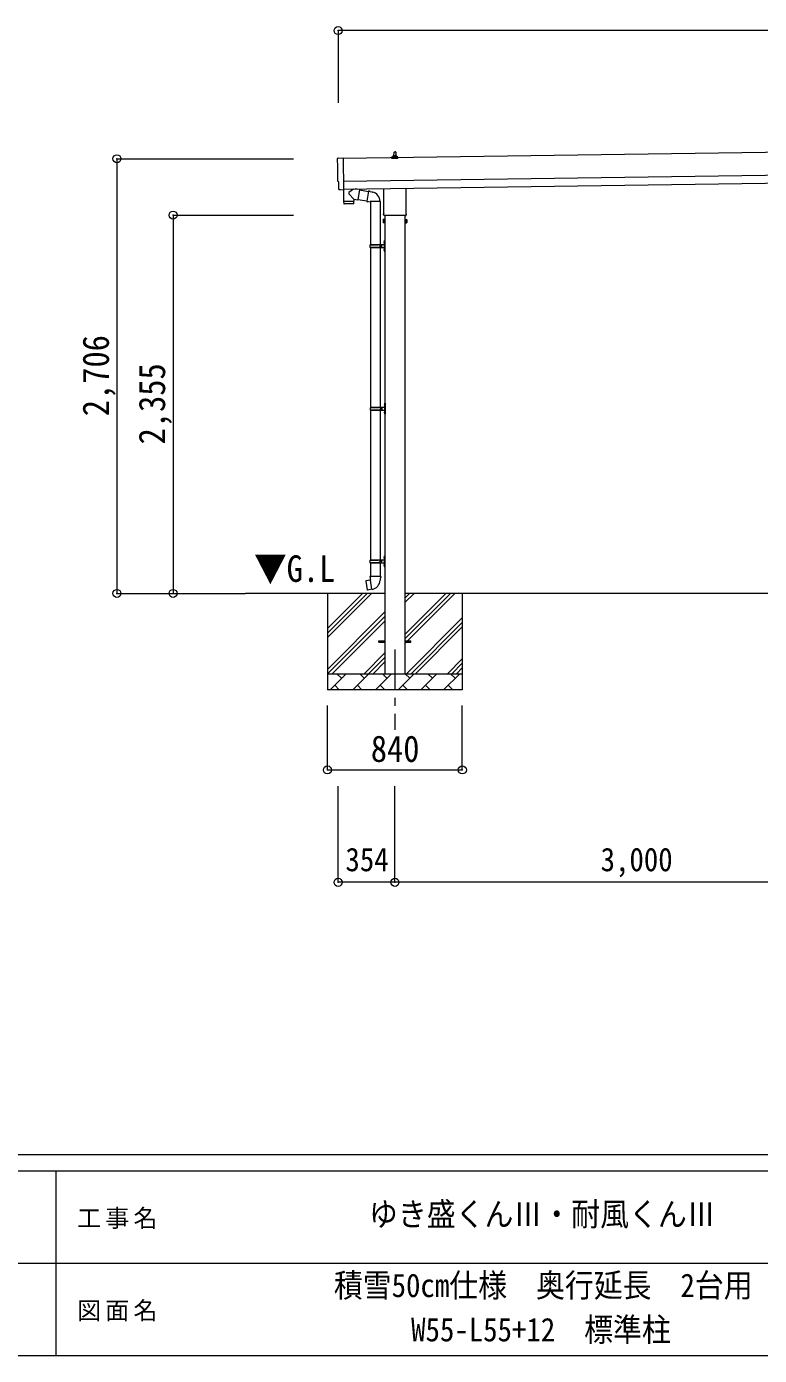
# Model space of a CAD drawing. Units: millimetres at full size, sheet at 1:50. Extents: x -14053 to 14053, y -9700 to 9700.
# Drawn here: x -931 to 3634, y -9700 to -1426 of the extents above; entities that cross this region are included whole.
import ezdxf
from ezdxf.enums import TextEntityAlignment as Align

# ---------------------------------------------------------------- set-up
doc = ezdxf.new("R2010")
doc.units = ezdxf.units.MM
doc.header["$LTSCALE"] = 50
doc.header["$PDMODE"] = 32
doc.header["$PDSIZE"] = 50
doc.linetypes.add('CHAIN1', pattern=[8, 5, -1, 1, -1])
for name, color, linetype, lineweight in [('0-1_Defpoints', 7, 'CHAIN1', 9), ('0-2_TEXT1', 4, 'Continuous', 9), ('0-3_SHAPE', 7, 'Continuous', 9), ('0-7_PARTS2', 7, 'Continuous', 9), ('0-8_TABLE1', 6, 'Continuous', 9), ('0-9_DIM1', 7, 'Continuous', 9), ('F-0', 7, 'Continuous', 9)]:
    doc.layers.add(name, color=color, linetype=linetype, lineweight=lineweight)
doc.styles.add('ＭＳ ゴシック', font='')
doc.styles.get('ＭＳ ゴシック').set_extended_font_data('MS Gothic')

msp = doc.modelspace()

# ---------------------------------------------------------------- linework, layer by layer
at = {"layer": '0-1_Defpoints'}
msp.add_line((1363.46, -5305.37), (1363.46, -5805.37), dxfattribs=at)
at = {"layer": '0-2_TEXT1'}
for p, q in [((6405.69, -2171.93), (1040.74, -2248.57)), ((1353.46, -2235.32), (1353.46, -2231.11)), ((1354.46, -2231.11), (1372.46, -2231.11)), ((1357.46, -2231.11), (1358.19, -2207.59)), ((1359.19, -2206.61), (1367.74, -2206.61)), ((1368.74, -2207.59), (1369.46, -2231.11)), ((1373.46, -2235.32), (1373.46, -2231.11)), ((1009.12, -2245.58), (1040.67, -2243.48)), ((1040.67, -2243.48), (1043.51, -2442.32)), ((1042.74, -2388.55), (6407.69, -2311.91)), ((1345.21, -2246.61), (1345.21, -2238.9)), ((1381.71, -2246.61), (1345.21, -2246.61)), ((1345.6, -2238.11), (1381.33, -2238.11)), ((1345.98, -2237.93), (1352.7, -2236.3)), ((1353.08, -2236.11), (1373.85, -2236.11)), ((1380.95, -2237.93), (1374.23, -2236.3)), ((1381.71, -2246.61), (1381.71, -2238.9)), ((1043.46, -2438.55), (6408.41, -2361.91)), ((1023.88, -2442.6), (1016.96, -2442.33)), ((1295.16, -2590.6), (1295.16, -2434.95)), ((1431.76, -2433), (1431.76, -2590.6)), ((1289.46, -2628.87), (1290.22, -2627.56)), ((1289.46, -2628.87), (1289.46, -2645.87)), ((1289.46, -2645.87), (1290.22, -2647.19)), ((1296.46, -2627.56), (1290.22, -2627.56)), ((1296.46, -2632.46), (1290.22, -2632.46)), ((1296.46, -2642.28), (1290.22, -2642.28)), ((1296.46, -2647.19), (1290.22, -2647.19)), ((1293.46, -2599.37), (1293.46, -2593.87)), ((1431.4, -2602.87), (1295.53, -2602.87)), ((1296.46, -2647.19), (1296.46, -2627.56)), ((1296.46, -2628.17), (1298.96, -2628.17)), ((1298.96, -2646.57), (1296.46, -2646.57)), ((1300.96, -2602.87), (1300.96, -5455.37)), ((1425.96, -2602.87), (1425.96, -5455.37)), ((1430.46, -2628.17), (1427.96, -2628.17)), ((1427.96, -2646.57), (1430.46, -2646.57)), ((1430.46, -2647.19), (1430.46, -2627.56)), ((1430.46, -2627.56), (1436.7, -2627.56)), ((1430.46, -2632.46), (1436.7, -2632.46)), ((1430.46, -2642.28), (1436.7, -2642.28)), ((1430.46, -2647.19), (1436.7, -2647.19)), ((1433.46, -2593.87), (1433.46, -2599.37)), ((1437.46, -2628.87), (1436.7, -2627.56)), ((1437.46, -2645.87), (1436.7, -2647.19)), ((1437.46, -2628.87), (1437.46, -2645.87)), ((1425.96, -2647.87), (1427.96, -2647.87)), ((1263.46, -5250.87), (1300.96, -5250.87)), ((1263.46, -5259.87), (1263.46, -5250.87)), ((1263.46, -5259.87), (1300.96, -5259.87)), ((1425.96, -5250.87), (1463.46, -5250.87)), ((1425.96, -5259.87), (1463.46, -5259.87)), ((1463.46, -5259.87), (1463.46, -5250.87))]:
    msp.add_line(p, q, dxfattribs=at)
for points in [[(1014.07, -2439.38), (1013.4, -2392.36), (1012.8, -2392.37)], [(1024.62, -2442.31), (1025.27, -2441.67), (1043.51, -2442.32)], [(1427.96, -2647.87), (1427.96, -2626.87), (1425.96, -2626.87)]]:
    msp.add_lwpolyline(points, dxfattribs=at)
msp.add_lwpolyline([(1298.96, -2647.87), (1298.96, -2626.87), (1300.96, -2626.87), (1300.96, -2647.87)], close=True, dxfattribs=at)
for centre, radius, start, end in [((1357.55, -2231.74), 4.13, 90, 171.17633), ((1354.46, -2232.11), 1, 90, 180), ((1359.19, -2207.61), 1, 90, 178.60509), ((1366.8, -2231.11), 4.83, 133.60282, 180), ((1360.13, -2231.11), 4.83, 0, 46.39718), ((1367.74, -2207.61), 1, 1.39491, 90), ((1369.38, -2231.74), 4.13, 8.82367, 90), ((1372.46, -2232.11), 1, 0, 90), ((1346.21, -2238.9), 1, 103.62699, 180), ((1352.46, -2235.32), 1, 283.62699, 0), ((1374.46, -2235.32), 1, 180, 256.37301), ((1380.71, -2238.9), 1, 0, 76.37301), ((1293.81, -2630.01), 4.34, 145.61575, 214.38425), ((1305.7, -2637.37), 16.24, 162.41205, 197.58795), ((1293.81, -2644.73), 4.34, 145.61575, 214.38425), ((1297.46, -2593.87), 4, 125.09963, 180), ((1297.46, -2599.37), 4, 180, 194.47751), ((1297.46, -2599.37), 4, 194.47751, 241.04498), ((1429.46, -2599.37), 4, 298.95502, 345.52249), ((1429.46, -2593.87), 4, 0, 54.90037), ((1429.46, -2599.37), 4, 345.52249, 0), ((1421.22, -2637.37), 16.24, 342.41205, 17.58795), ((1433.12, -2630.01), 4.34, 325.61575, 34.38425), ((1433.12, -2644.73), 4.34, 325.61575, 34.38425)]:
    msp.add_arc(centre, radius, start, end, dxfattribs=at)
for centre, major_axis, ratio, start_param, end_param in [((1009.32, -2248.58), (-3, -0.04), 0.99863, 4.7647489, 6.2979817), ((-3755.04, -2387.07), (4762.89, 68.04), 0.99863, 6.2686928, 6.2979817), ((1012.74, -2387.97), (-4.41, -0.06), 0.99863, 6.2686928, 7.8539816), ((1017.08, -2439.33), (-2.15, -2.1), 0.9974, 5.5252311, 7.0411395), ((1023.92, -2441.6), (-0.717, -0.7), 0.9974, 0.7579542, 1.5707963)]:
    msp.add_ellipse(centre, major_axis=major_axis, ratio=ratio, start_param=start_param, end_param=end_param, dxfattribs=at)
at = {"layer": '0-3_SHAPE'}
for p, q in [((1300.96, -4955.37), (431.93, -4955.37)), ((943.46, -4955.37), (943.46, -5555.37)), ((943.46, -5173.85), (1161.94, -4955.37)), ((943.46, -5202.14), (1190.23, -4955.37)), ((943.46, -5230.42), (1218.51, -4955.37)), ((4300.96, -4955.37), (1425.96, -4955.37)), ((1425.96, -4984.2), (1454.79, -4955.37)), ((1425.96, -5012.48), (1483.07, -4955.37)), ((1425.96, -5267.04), (1737.63, -4955.37)), ((1425.96, -5210.47), (1681.06, -4955.37)), ((1425.96, -5238.76), (1709.35, -4955.37)), ((1783.46, -4955.37), (1783.46, -5555.37)), ((943.46, -5428.41), (1300.96, -5070.91)), ((943.46, -5456.7), (1300.96, -5099.2)), ((973.07, -5455.37), (1300.96, -5127.48)), ((1435.62, -5455.37), (1783.46, -5107.53)), ((1463.9, -5455.37), (1783.46, -5135.81)), ((1492.19, -5455.37), (1783.46, -5164.1)), ((1171.06, -5455.37), (1300.96, -5325.47)), ((1199.35, -5455.37), (1300.96, -5353.76)), ((1690.18, -5455.37), (1783.46, -5362.09)), ((943.46, -5455.37), (1783.46, -5455.37)), ((959.91, -5555.37), (1059.91, -5455.37)), ((1031.36, -5483.93), (1002.8, -5455.37)), ((1101.33, -5555.37), (1201.33, -5455.37)), ((1172.78, -5483.93), (1144.22, -5455.37)), ((1227.63, -5455.37), (1300.96, -5382.04)), ((1242.75, -5555.37), (1342.75, -5455.37)), ((1314.2, -5483.93), (1285.65, -5455.37)), ((1384.17, -5555.37), (1484.17, -5455.37)), ((1455.62, -5483.93), (1427.07, -5455.37)), ((1525.59, -5555.37), (1625.59, -5455.37)), ((1597.04, -5483.93), (1568.49, -5455.37)), ((1667.02, -5555.37), (1767.02, -5455.37)), ((1738.46, -5483.93), (1709.91, -5455.37)), ((1718.46, -5455.37), (1783.46, -5390.37)), ((1746.75, -5455.37), (1783.46, -5418.66)), ((988.46, -5526.82), (1017.02, -5555.37)), ((1129.88, -5526.82), (1158.44, -5555.37)), ((1271.31, -5526.82), (1299.86, -5555.37)), ((1412.73, -5526.82), (1441.28, -5555.37)), ((1554.15, -5526.82), (1582.7, -5555.37)), ((1695.57, -5526.82), (1724.12, -5555.37)), ((1783.46, -5555.37), (943.46, -5555.37))]:
    msp.add_line(p, q, dxfattribs=at)
at = {"layer": '0-8_TABLE1'}
for p, q in [((1009.73, -1451.26), (1009.73, -1901.26)), ((7719.47, -1451.26), (1009.73, -1451.26)), ((-368.07, -2249.01), (731.93, -2249.01)), ((-368.07, -2249.01), (-368.07, -4955.37)), ((-18.07, -2600.37), (731.93, -2600.37)), ((-18.07, -2600.37), (-18.07, -4955.37)), ((-368.07, -4955.37), (431.93, -4955.37)), ((943.46, -6054.37), (943.46, -5654.37)), ((1783.46, -6054.37), (1783.46, -5654.37)), ((943.46, -6054.37), (1783.46, -6054.37)), ((1009.73, -6754.37), (1009.73, -6156.37)), ((1363.46, -6754.37), (1363.46, -6156.37)), ((1363.46, -6754.37), (1009.73, -6754.37)), ((4363.46, -6754.37), (1363.46, -6754.37))]:
    msp.add_line(p, q, dxfattribs=at)
for p in [(1009.73, -1451.26), (-368.07, -2249.01), (-18.07, -2600.37), (-368.07, -4955.37), (-18.07, -4955.37), (943.46, -6054.37), (1783.46, -6054.37), (1009.73, -6754.37), (1363.46, -6754.37)]:
    msp.add_point(p, dxfattribs=at)
at = {"layer": '0-9_DIM1'}
for p, q in [((1107.95, -2500.62), (1077.08, -2467.51)), ((1104.9, -2437.67), (1077.25, -2460.18)), ((1142.52, -2441.68), (1116.68, -2437.5)), ((1142.52, -2441.68), (1132.36, -2504.56)), ((1142.23, -2443.51), (1199.59, -2452.64)), ((1199.91, -2450.82), (1188.85, -2513.55)), ((1199.91, -2450.82), (1201.06, -2448.84)), ((1199.91, -2450.82), (1219.55, -2454.64)), ((1201.06, -2448.84), (1204.62, -2449.47)), ((1204.62, -2449.47), (1205.03, -2451.82)), ((1219.55, -2454.64), (1221.23, -2456.27)), ((1221.23, -2456.27), (1223.35, -2456.72)), ((1044.14, -2514.55), (1044.56, -2527.59)), ((1105.14, -2529.68), (1047.6, -2530.5)), ((1048.63, -2513.48), (1048.66, -2514.48)), ((1103.62, -2512.7), (1103.62, -2513.7)), ((1107.95, -2500.62), (1132.36, -2504.56)), ((1107.95, -2500.62), (1108.12, -2512.63)), ((1132.65, -2502.74), (1189.17, -2511.74)), ((1188.85, -2513.55), (1189.25, -2515.81)), ((1188.85, -2513.55), (1208.61, -2516.68)), ((1189.25, -2515.81), (1192.81, -2516.43)), ((1192.81, -2516.43), (1194, -2514.37)), ((1208.61, -2516.68), (1210.81, -2515.7)), ((1271.11, -2516.09), (1209.93, -2516.09)), ((1210.96, -2516.09), (1210.96, -2783.38)), ((1270.96, -2516.09), (1270.96, -3796.37)), ((1207.96, -2785.38), (1258.29, -2785.38)), ((1207.96, -2799.38), (1258.29, -2799.38)), ((1208.96, -2783.38), (1294.96, -2783.38)), ((1208.96, -2783.38), (1208.96, -2785.38)), ((1208.96, -2801.38), (1208.96, -2799.38)), ((1208.96, -2801.38), (1294.96, -2801.38)), ((1210.96, -2801.38), (1210.96, -3796.37)), ((1267.96, -2783.38), (1267.96, -2787.88)), ((1267.96, -2787.88), (1269.96, -2787.88)), ((1267.96, -2801.38), (1267.96, -2796.88)), ((1267.96, -2796.88), (1269.96, -2796.88)), ((1269.96, -2787.88), (1269.96, -2796.88)), ((1275.96, -2783.38), (1275.96, -2801.38)), ((1275.96, -2787.88), (1278.96, -2787.88)), ((1275.96, -2796.88), (1278.96, -2796.88)), ((1278.96, -2787.88), (1278.96, -2796.88)), ((1294.66, -2766.23), (1296.71, -2767.23)), ((1295.93, -2764.23), (1296.56, -2764.23)), ((1295.93, -2764.23), (1295.93, -2772.53)), ((1295.93, -2772.53), (1296.56, -2772.53)), ((1295.93, -2812.23), (1296.56, -2812.23)), ((1295.93, -2812.23), (1295.93, -2820.53)), ((1296.56, -2764.23), (1296.96, -2764.63)), ((1296.56, -2812.23), (1296.56, -2820.53)), ((1296.56, -2812.23), (1296.96, -2812.63)), ((1296.71, -2767.23), (1297.32, -2768.38)), ((1296.96, -2760.38), (1299.96, -2758.88)), ((1296.96, -2760.38), (1296.96, -2824.38)), ((1299.96, -2758.88), (1299.96, -2825.88)), ((1299.96, -2758.88), (1300.96, -2758.88)), ((1300.96, -2758.88), (1300.96, -2825.88)), ((1294.66, -2814.23), (1296.71, -2815.23)), ((1295.93, -2820.53), (1296.56, -2820.53)), ((1296.56, -2820.53), (1296.96, -2820.13)), ((1296.71, -2815.23), (1297.32, -2816.38)), ((1296.96, -2824.38), (1299.96, -2825.88)), ((1299.96, -2825.88), (1300.96, -2825.88)), ((1210.46, -3798.37), (1260.79, -3798.37)), ((1211.46, -3796.37), (1297.46, -3796.37)), ((1211.46, -3796.37), (1211.46, -3798.37)), ((1270.46, -3796.37), (1270.46, -3800.87)), ((1270.46, -3800.87), (1272.46, -3800.87)), ((1272.46, -3800.87), (1272.46, -3809.87)), ((1278.46, -3796.37), (1278.46, -3814.37)), ((1278.46, -3800.87), (1281.46, -3800.87)), ((1281.46, -3800.87), (1281.46, -3809.87)), ((1297.16, -3779.22), (1299.21, -3780.22)), ((1298.43, -3777.22), (1299.06, -3777.22)), ((1298.43, -3777.22), (1298.43, -3785.52)), ((1298.43, -3785.52), (1299.06, -3785.52)), ((1299.06, -3777.22), (1299.46, -3777.62)), ((1299.21, -3780.22), (1299.82, -3781.37)), ((1299.46, -3773.37), (1302.46, -3771.87)), ((1299.46, -3773.37), (1299.46, -3837.37)), ((1302.46, -3771.87), (1302.46, -3838.87)), ((1302.46, -3771.87), (1303.46, -3771.87)), ((1303.46, -3771.87), (1303.46, -3838.87)), ((1210.46, -3812.37), (1260.79, -3812.37)), ((1210.96, -3814.36), (1210.96, -4746.37)), ((1211.46, -3814.37), (1211.46, -3812.37)), ((1211.46, -3814.37), (1297.46, -3814.37)), ((1270.46, -3814.37), (1270.46, -3809.87)), ((1270.46, -3809.87), (1272.46, -3809.87)), ((1270.96, -3814.36), (1270.96, -4746.37)), ((1278.46, -3809.87), (1281.46, -3809.87)), ((1297.16, -3827.22), (1299.21, -3828.22)), ((1298.43, -3825.22), (1299.06, -3825.22)), ((1298.43, -3825.22), (1298.43, -3833.52)), ((1298.43, -3833.52), (1299.06, -3833.52)), ((1299.06, -3825.22), (1299.06, -3833.52)), ((1299.06, -3825.22), (1299.46, -3825.62)), ((1299.06, -3833.52), (1299.46, -3833.12)), ((1299.21, -3828.22), (1299.82, -3829.37)), ((1299.46, -3837.37), (1302.46, -3838.87)), ((1302.46, -3838.87), (1303.46, -3838.87)), ((1207.96, -4748.37), (1258.29, -4748.37)), ((1207.96, -4762.37), (1258.29, -4762.37)), ((1208.96, -4746.37), (1294.96, -4746.37)), ((1208.96, -4746.37), (1208.96, -4748.37)), ((1208.96, -4764.37), (1208.96, -4762.37)), ((1208.96, -4764.37), (1294.96, -4764.37)), ((1210.96, -4764.37), (1210.96, -4849.3)), ((1267.96, -4746.37), (1267.96, -4750.87)), ((1267.96, -4750.87), (1269.96, -4750.87)), ((1267.96, -4764.37), (1267.96, -4759.87)), ((1267.96, -4759.87), (1269.96, -4759.87)), ((1269.96, -4750.87), (1269.96, -4759.87)), ((1270.96, -4764.37), (1270.96, -4849.3)), ((1275.96, -4746.37), (1275.96, -4764.37)), ((1275.96, -4750.87), (1278.96, -4750.87)), ((1275.96, -4759.87), (1278.96, -4759.87)), ((1278.96, -4750.87), (1278.96, -4759.87)), ((1294.66, -4729.22), (1296.71, -4730.22)), ((1294.66, -4777.22), (1296.71, -4778.22)), ((1295.93, -4727.22), (1296.56, -4727.22)), ((1295.93, -4727.22), (1295.93, -4735.52)), ((1295.93, -4735.52), (1296.56, -4735.52)), ((1295.93, -4775.22), (1296.56, -4775.22)), ((1295.93, -4775.22), (1295.93, -4783.52)), ((1295.93, -4783.52), (1296.56, -4783.52)), ((1296.56, -4727.22), (1296.96, -4727.62)), ((1296.56, -4775.22), (1296.56, -4783.52)), ((1296.56, -4775.22), (1296.96, -4775.62)), ((1296.56, -4783.52), (1296.96, -4783.12)), ((1296.71, -4730.22), (1297.32, -4731.37)), ((1296.71, -4778.22), (1297.32, -4779.37)), ((1296.96, -4723.37), (1299.96, -4721.87)), ((1296.96, -4723.37), (1296.96, -4787.37)), ((1296.96, -4787.37), (1299.96, -4788.87)), ((1299.96, -4721.87), (1299.96, -4788.87)), ((1299.96, -4721.87), (1300.96, -4721.87)), ((1299.96, -4788.87), (1300.96, -4788.87)), ((1300.96, -4721.87), (1300.96, -4788.87)), ((1182.5, -4877.75), (1181.69, -4878.92)), ((1181.69, -4878.92), (1191.31, -4933.48)), ((1210.37, -4872.5), (1182.5, -4877.75)), ((1195.24, -4875.15), (1195.03, -4875.39)), ((1209.11, -4849.3), (1206.96, -4850.08)), ((1206.96, -4850.08), (1206.96, -4853.7)), ((1206.96, -4853.7), (1209.2, -4854.51)), ((1272.81, -4849.3), (1209.11, -4849.3)), ((1209.11, -4849.3), (1209.46, -4869.3)), ((1209.46, -4869.3), (1210.81, -4871.3)), ((1220.73, -4929.8), (1210.59, -4872.32)), ((1210.62, -4871.5), (1210.62, -4872.21)), ((1210.81, -4871.3), (1210.78, -4871.3)), ((1271.15, -4871.24), (1271.08, -4873.4)), ((1272.46, -4869.3), (1271.15, -4871.24)), ((1272.81, -4849.3), (1272.46, -4869.3)), ((1274.96, -4853.7), (1272.72, -4854.51)), ((1272.81, -4849.3), (1274.96, -4850.08)), ((1274.96, -4850.08), (1274.96, -4853.7)), ((1205.34, -4932.39), (1205.06, -4932.23)), ((1221.03, -4930.56), (1220.79, -4929.9))]:
    msp.add_line(p, q, dxfattribs=at)
for points in [[(1043.11, -2442.3), (1044.13, -2513.55), (1108.12, -2512.63)], [(1108.09, -2526.69), (1108.13, -2513.63), (1044.14, -2514.55)], [(1294.66, -2770.53), (1296.71, -2769.53), (1297.32, -2768.38)], [(1296.56, -2764.23), (1296.56, -2772.53), (1296.96, -2772.13)], [(1294.66, -2818.53), (1296.71, -2817.53), (1297.32, -2816.38)], [(1297.16, -3783.52), (1299.21, -3782.52), (1299.82, -3781.37)], [(1299.06, -3777.22), (1299.06, -3785.52), (1299.46, -3785.12)], [(1297.16, -3831.52), (1299.21, -3830.52), (1299.82, -3829.37)], [(1294.66, -4733.52), (1296.71, -4732.52), (1297.32, -4731.37)], [(1294.66, -4781.52), (1296.71, -4780.52), (1297.32, -4779.37)], [(1296.56, -4727.22), (1296.56, -4735.52), (1296.96, -4735.12)], [(1197.49, -4874.93), (1197.21, -4874.78), (1195.24, -4875.15)], [(1220.46, -4929.7), (1192.47, -4934.3), (1191.31, -4933.48)], [(1207.52, -4931.83), (1207.31, -4932.07), (1205.34, -4932.39)]]:
    msp.add_lwpolyline(points, dxfattribs=at)
for centre, radius, start, end in [((1080.56, -2463.93), 5, 131.47396, 225.79244), ((1210.81, -2515.7), 60.3, 359.62495, 78), ((1047.55, -2527.5), 3, 181.81845, 270.86677), ((1105.09, -2526.68), 3, 270.81845, 359.81845), ((1256.71, -2792.38), 49.25, 171.82876, 180.00002), ((1256.71, -2792.38), 49.25, 180.00002, 188.17127), ((1258.29, -2783.38), 2, 270, 359.99998), ((1258.29, -2801.38), 2, 0.00005, 90.00004), ((1300.26, -2768.38), 6, 136.21765, 223.78235), ((1300.26, -2816.38), 6, 136.21765, 223.78235), ((1294.96, -2781.38), 2, 270, 359.99998), ((1294.96, -2803.38), 2, 0.00005, 90.00004), ((1259.21, -3805.37), 49.25, 171.82876, 180.00002), ((1259.21, -3805.37), 49.25, 180.00002, 188.17127), ((1260.79, -3796.37), 2, 270, 359.99998), ((1302.76, -3781.37), 6, 136.21765, 223.78235), ((1297.46, -3794.37), 2, 270, 359.99998), ((1260.79, -3814.37), 2, 0.00005, 90.00004), ((1302.76, -3829.37), 6, 136.21765, 223.78235), ((1297.46, -3816.37), 2, 0.00005, 90.00004), ((1256.71, -4755.37), 49.25, 171.82876, 180.00002), ((1256.71, -4755.37), 49.25, 180.00002, 188.17127), ((1258.29, -4746.37), 2, 270, 359.99998), ((1258.29, -4764.37), 2, 0.00005, 90.00004), ((1300.26, -4731.37), 6, 136.21765, 223.78235), ((1300.26, -4779.37), 6, 136.21765, 223.78235), ((1294.96, -4744.37), 2, 270, 359.99998), ((1294.96, -4766.37), 2, 0.00005, 90.00004), ((1210.32, -4872.21), 0.3, 280.66842, 0), ((1210.82, -4871.5), 0.2, 100, 180), ((1210.81, -4871.3), 60.3, 279.96938, 358), ((1220.51, -4930), 0.3, 20, 99.33158), ((1221.22, -4930.49), 0.2, 200, 279.96938)]:
    msp.add_arc(centre, radius, start, end, dxfattribs=at)
at = {"layer": 'F-0', "color": 5, "lineweight": 5}
for p, q in [((-14053.43, -8450), (13346.57, -8450)), ((-14053.43, -8550), (8901.98, -8550)), ((-748.03, -8550), (-748.03, -9700)), ((-5748.03, -9125), (4501.97, -9125)), ((-14053.43, -9700), (13346.57, -9700))]:
    msp.add_line(p, q, dxfattribs=at)

# ---------------------------------------------------------------- texts
at = {"layer": '0-7_PARTS2', "style": 'ＭＳ ゴシック', "width": 0.9}
msp.add_text('▼G.L', height=165, dxfattribs=at).set_placement((486.59, -4933.16), align=Align.BOTTOM_LEFT)
at = {"layer": '0-8_TABLE1', "color": 7, "style": 'ＭＳ ゴシック', "width": 0.9}
for s, p in [('2,706', (-368.07, -3852.19)), ('2,355', (-18.07, -4027.87))]:
    msp.add_text(s, height=165, rotation=90, dxfattribs=at).set_placement(p, align=Align.BOTTOM_LEFT)
for s, height, p in [('840', 165, (1213.46, -6054.37)), ('354', 146.6, (1055.35, -6729.37)), ('3,000', 146.6, (2644.71, -6729.37))]:
    msp.add_text(s, height=height, dxfattribs=at).set_placement(p, align=Align.BOTTOM_LEFT)
at = {"layer": 'F-0', "style": 'ＭＳ ゴシック', "width": 0.9}
for s, p in [('ゆき盛くんⅢ・耐風くんⅢ', (1201.97, -8937.5)), ('積雪50cm仕様\u3000奥行延長\u30002台用', (983.22, -9380.76)), ('W55-L55+12\u3000標準柱', (1464.47, -9656.45))]:
    msp.add_text(s, height=146.6, dxfattribs=at).set_placement(p, align=Align.BOTTOM_LEFT)
at = {"layer": 'F-0', "char_height": 110, "attachment_point": 7, "style": 'ＭＳ ゴシック'}
for s, insert in [('\\T1.17;工事名', (-616.19, -8912.5)), ('\\T1.17;図面名', (-616.19, -9487.5))]:
    msp.add_mtext(s, dxfattribs=dict(at, insert=insert))

doc.saveas('drawing.dxf')
